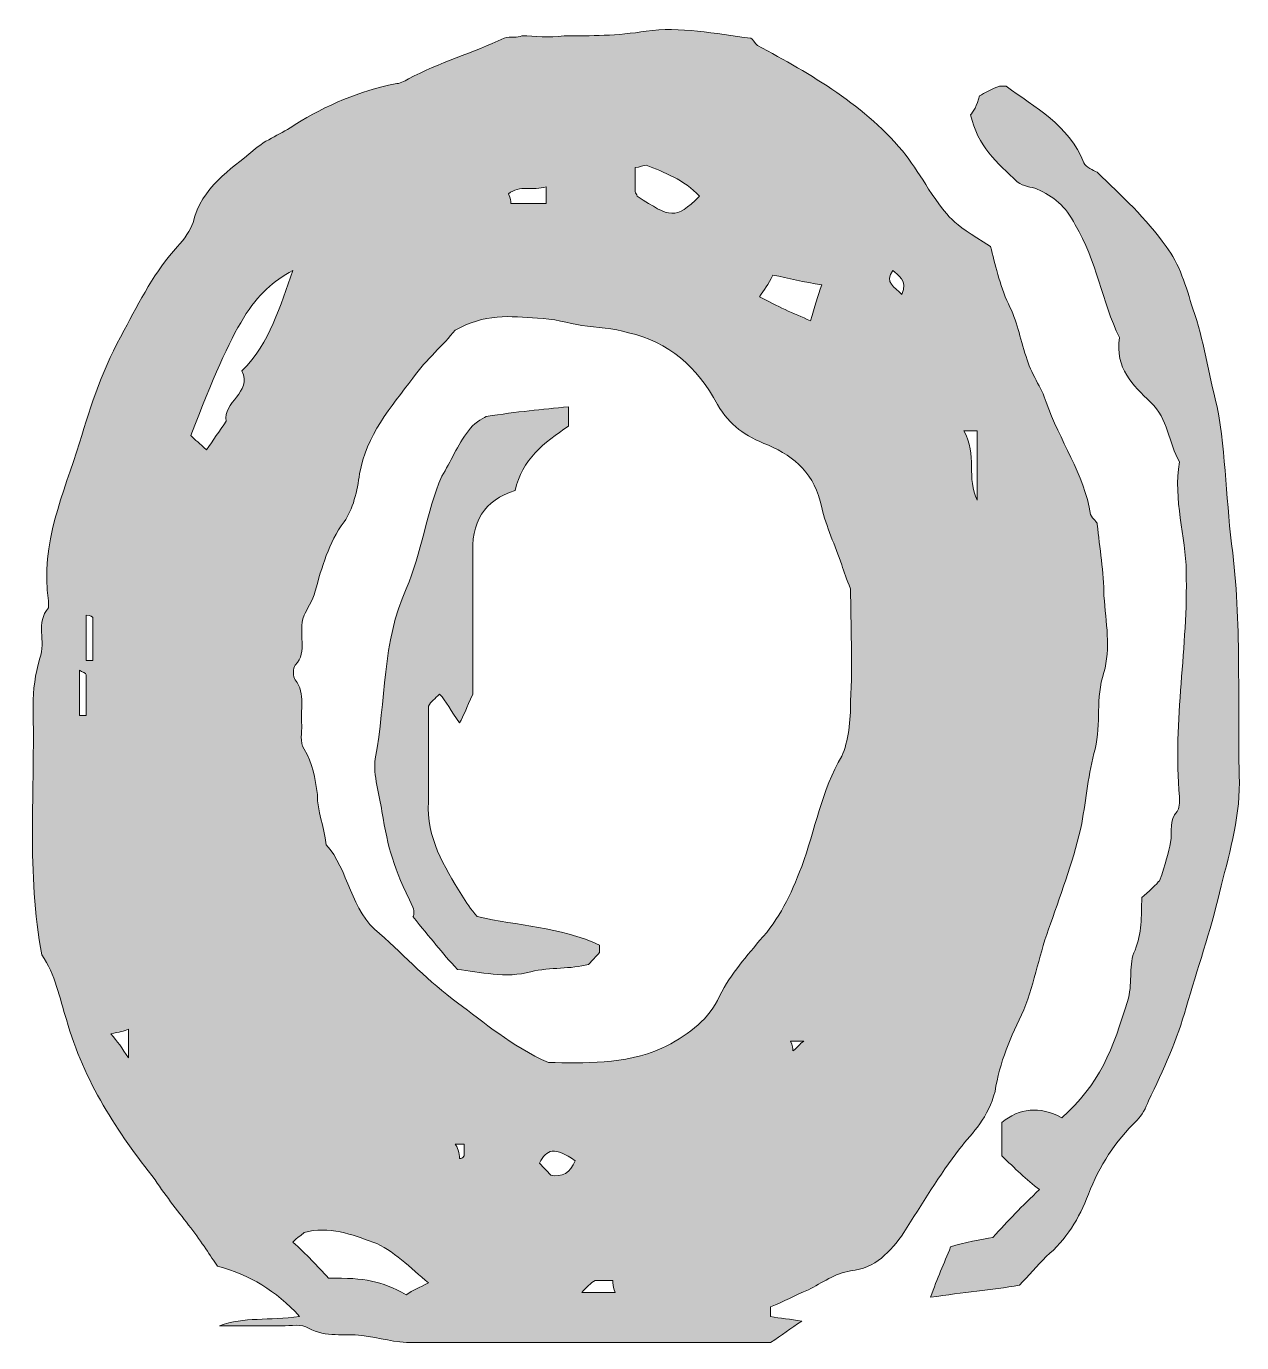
# Model space of a CAD drawing. Header units: inches. Extents: x 99 to 984, y -1026 to -52.
# Drawn here: x 467.2 to 596.7, y -824.7 to -684.5 of the extents above; entities that cross this region are included whole.
import ezdxf

# ---------------------------------------------------------------- set-up
doc = ezdxf.new("R2010")
doc.units = ezdxf.units.IN
doc.header["$MEASUREMENT"] = 0
doc.layers.add('Layer 1', color=7, linetype='Continuous')

# ---------------------------------------------------------------- blocks, each defined once
blk = doc.blocks.new('block 2')
at = {"layer": 'Layer 1', "true_color": 0x71020c}
h = blk.add_hatch(color=16, dxfattribs=at)
h.dxf.hatch_style = 2
edge = h.paths.add_edge_path()
edge.add_spline(control_points=[(550.56, -819.12), (551.98, -818.36), (553.41, -817.34), (555.06, -817.08), (557.67, -816.83), (559.32, -815.04), (560.75, -813), (562.64, -809.94), (564.53, -806.88), (566.67, -804.08), (568.09, -802.29), (569.74, -800.76), (570.45, -797.95), (570.93, -794.89), (572.11, -792.09), (573.53, -789.28), (574.71, -786.22), (575.19, -783.16), (576.37, -780.1), (577.56, -776.53), (578.98, -772.96), (579.69, -769.39), (580.16, -766.84), (580.4, -764.03), (581.11, -761.48), (581.82, -758.67), (581.11, -756.12), (582.06, -753.32), (582.77, -750.77), (582.29, -747.96), (582.06, -745.16), (582.06, -742.61), (581.58, -740.05), (581.35, -737.51), (581.35, -737.25), (580.87, -736.99), (580.64, -736.48), (579.93, -732.15), (577.32, -728.58), (575.9, -724.5), (575.42, -722.96), (574.24, -721.43), (573.77, -719.65), (573.06, -717.61), (572.82, -715.82), (571.87, -714.04), (570.93, -712), (570.45, -709.7), (569.98, -707.92), (565.48, -705.11), (565.72, -705.11), (563.35, -701.8), (562.64, -700.52), (561.69, -699.24), (560.98, -698.23), (556.72, -692.87), (550.8, -689.55), (545.12, -686.49), (544.88, -686.24), (544.64, -685.73), (544.41, -685.73), (540.62, -685.22), (536.83, -684.45), (533.28, -684.96), (530.2, -685.47), (527.36, -685.47), (524.52, -685.47), (522.86, -685.73), (521.44, -685.47), (520.02, -685.47), (519.55, -685.73), (518.84, -685.47), (518.13, -685.73), (514.81, -687.26), (511.26, -688.28), (507.94, -690.06), (507.47, -690.32), (507, -690.57), (506.52, -690.57), (502.73, -691.34), (499.18, -692.87), (495.87, -694.91), (494.45, -695.93), (492.79, -696.44), (491.37, -697.71), (489, -699.75), (485.92, -701.54), (484.98, -705.37), (484.74, -706.13), (484.03, -707.15), (483.32, -707.92), (480.95, -710.47), (479.29, -713.78), (477.64, -716.84), (475.5, -720.67), (474.08, -724.75), (472.9, -728.83), (471.24, -734.19), (468.64, -739.54), (469.59, -745.67), (469.59, -745.92), (469.59, -746.43), (469.59, -746.43), (468.16, -747.96), (469.35, -750), (468.64, -751.79), (468.16, -753.57), (467.93, -755.1), (467.93, -756.89), (468.16, -765.81), (467.22, -774.74), (468.87, -783.42), (470.3, -785.46), (470.77, -788.01), (471.48, -790.3), (473.37, -796.93), (476.93, -802.29), (480.95, -807.39), (482.13, -809.18), (483.55, -810.96), (484.74, -812.49), (485.92, -814.02), (486.87, -815.55), (487.58, -816.57), (491.13, -817.59), (493.74, -819.12), (496.34, -821.93), (493.03, -822.44), (490.42, -821.93), (487.82, -822.95), (490.19, -822.95), (492.32, -822.95), (494.45, -822.95), (495.39, -822.95), (496.58, -822.69), (497.29, -823.2), (499.18, -824.23), (501.08, -823.71), (502.97, -823.97), (504.87, -824.23), (506.52, -824.73), (508.42, -824.73), (521.2, -824.73), (533.99, -824.73), (546.54, -824.73), (547.72, -823.97), (548.67, -823.2), (549.85, -822.44), (548.67, -822.19), (547.49, -822.19), (546.54, -821.93), (546.54, -821.42), (546.54, -821.16), (546.54, -820.91), (547.96, -820.4), (549.14, -819.63), (550.56, -819.12)], knot_values=[0, 0, 0, 0, 1, 1, 1, 2, 2, 2, 3, 3, 3, 4, 4, 4, 5, 5, 5, 6, 6, 6, 7, 7, 7, 8, 8, 8, 9, 9, 9, 10, 10, 10, 11, 11, 11, 12, 12, 12, 13, 13, 13, 14, 14, 14, 15, 15, 15, 16, 16, 16, 17, 17, 17, 18, 18, 18, 19, 19, 19, 20, 20, 20, 21, 21, 21, 22, 22, 22, 23, 23, 23, 24, 24, 24, 25, 25, 25, 26, 26, 26, 27, 27, 27, 28, 28, 28, 29, 29, 29, 30, 30, 30, 31, 31, 31, 32, 32, 32, 33, 33, 33, 34, 34, 34, 35, 35, 35, 36, 36, 36, 37, 37, 37, 38, 38, 38, 39, 39, 39, 40, 40, 40, 41, 41, 41, 42, 42, 42, 43, 43, 43, 44, 44, 44, 45, 45, 45, 46, 46, 46, 47, 47, 47, 48, 48, 48, 49, 49, 49, 50, 50, 50, 51, 51, 51, 52, 52, 52, 52], degree=3, periodic=1)
edge = h.paths.add_edge_path()
edge.add_spline(control_points=[(568.56, -727.56), (568.56, -730.11), (568.56, -732.4), (568.56, -734.95), (567.38, -732.66), (568.56, -730.11), (567.14, -727.56), (567.61, -727.56), (568.09, -727.56), (568.56, -727.56)], knot_values=[0, 0, 0, 0, 1, 1, 1, 2, 2, 2, 3, 3, 3, 3], degree=3, periodic=1)
edge = h.paths.add_edge_path()
edge.add_spline(control_points=[(473.61, -757.91), (473.37, -757.91), (473.14, -757.91), (472.9, -757.91), (472.9, -756.38), (472.9, -754.85), (472.9, -753.06), (473.14, -753.32), (473.61, -753.32), (473.61, -753.57), (473.61, -754.85), (473.61, -756.38), (473.61, -757.91)], knot_values=[0, 0, 0, 0, 1, 1, 1, 2, 2, 2, 3, 3, 3, 4, 4, 4, 4], degree=3, periodic=1)
edge = h.paths.add_edge_path()
edge.add_spline(control_points=[(474.32, -752.04), (474.08, -752.04), (473.85, -752.04), (473.61, -752.04), (473.61, -750.51), (473.61, -748.73), (473.61, -747.2), (474.08, -747.2), (474.32, -747.45), (474.32, -747.45), (474.32, -748.98), (474.32, -750.51), (474.32, -752.04)], knot_values=[0, 0, 0, 0, 1, 1, 1, 2, 2, 2, 3, 3, 3, 4, 4, 4, 4], degree=3, periodic=1)
edge = h.paths.add_edge_path()
edge.add_spline(control_points=[(478.11, -794.38), (477.4, -793.36), (476.93, -792.6), (476.21, -791.83), (477.16, -791.58), (477.64, -791.58), (478.11, -791.32), (478.11, -792.34), (478.11, -793.11), (478.11, -794.38)], knot_values=[0, 0, 0, 0, 1, 1, 1, 2, 2, 2, 3, 3, 3, 3], degree=3, periodic=1)
edge = h.paths.add_edge_path()
edge.add_spline(control_points=[(548.91, -793.62), (548.91, -793.36), (548.91, -793.11), (548.67, -792.6), (549.38, -792.6), (549.85, -792.6), (550.09, -792.6), (549.62, -792.85), (549.38, -793.36), (548.91, -793.62)], knot_values=[0, 0, 0, 0, 1, 1, 1, 2, 2, 2, 3, 3, 3, 3], degree=3, periodic=1)
edge = h.paths.add_edge_path()
edge.add_spline(control_points=[(559.56, -710.47), (560.03, -710.98), (561.22, -711.49), (560.51, -713.02), (559.8, -712.25), (558.61, -711.74), (559.56, -710.47)], knot_values=[0, 0, 0, 0, 1, 1, 1, 2, 2, 2, 2], degree=3, periodic=1)
edge = h.paths.add_edge_path()
edge.add_spline(control_points=[(546.78, -710.98), (548.43, -711.23), (550.09, -711.74), (551.98, -712), (551.51, -713.27), (551.27, -714.29), (550.8, -715.82), (548.91, -715.06), (547.25, -714.29), (545.36, -713.27), (545.83, -712.51), (546.3, -712), (546.78, -710.98)], knot_values=[0, 0, 0, 0, 1, 1, 1, 2, 2, 2, 3, 3, 3, 4, 4, 4, 4], degree=3, periodic=1)
edge = h.paths.add_edge_path()
edge.add_spline(control_points=[(532.1, -699.5), (532.57, -699.5), (533.04, -699.24), (533.28, -699.24), (535.17, -700.01), (537.3, -700.77), (538.96, -702.56), (536.36, -705.11), (535.88, -704.86), (532.33, -702.56), (532.33, -702.31), (532.1, -702.31), (532.1, -702.05), (532.1, -701.28), (532.1, -700.52), (532.1, -699.5)], knot_values=[0, 0, 0, 0, 1, 1, 1, 2, 2, 2, 3, 3, 3, 4, 4, 4, 5, 5, 5, 5], degree=3, periodic=1)
edge = h.paths.add_edge_path()
edge.add_spline(control_points=[(522.62, -701.54), (522.62, -702.56), (522.62, -702.81), (522.62, -703.33), (521.44, -703.33), (520.02, -703.33), (518.84, -703.33), (518.84, -703.07), (518.84, -702.81), (518.6, -702.31), (519.78, -701.28), (521.2, -702.05), (522.62, -701.54)], knot_values=[0, 0, 0, 0, 1, 1, 1, 2, 2, 2, 3, 3, 3, 4, 4, 4, 4], degree=3, periodic=1)
edge = h.paths.add_edge_path()
edge.add_spline(control_points=[(488.53, -726.54), (487.82, -727.56), (487.11, -728.58), (486.4, -729.6), (485.69, -728.83), (485.21, -728.58), (484.74, -728.07), (489.47, -715.82), (491.37, -712.76), (495.63, -710.47), (494.21, -714.29), (493.26, -718.12), (490.19, -721.18), (491.37, -723.48), (488.05, -724.5), (488.53, -726.54)], knot_values=[0, 0, 0, 0, 1, 1, 1, 2, 2, 2, 3, 3, 3, 4, 4, 4, 5, 5, 5, 5], degree=3, periodic=1)
edge = h.paths.add_edge_path()
edge.add_spline(control_points=[(507.71, -819.63), (504.87, -818.1), (503.45, -817.85), (499.42, -817.85), (498.23, -816.57), (497.05, -815.3), (495.63, -814.02), (496.1, -813.51), (496.58, -813.26), (496.81, -813), (499.42, -812.24), (502.02, -813.26), (504.16, -814.02), (506.29, -814.79), (508.18, -816.83), (510.07, -818.36), (509.13, -818.87), (508.42, -819.12), (507.71, -819.63)], knot_values=[0, 0, 0, 0, 1, 1, 1, 2, 2, 2, 3, 3, 3, 4, 4, 4, 5, 5, 5, 6, 6, 6, 6], degree=3, periodic=1)
edge = h.paths.add_edge_path()
edge.add_spline(control_points=[(513.86, -804.84), (513.62, -805.1), (513.62, -805.1), (513.39, -805.1), (513.39, -804.58), (513.15, -803.82), (512.91, -803.57), (512.91, -803.57), (513.39, -803.57), (513.86, -803.57), (513.86, -804.08), (513.86, -804.58), (513.86, -804.84)], knot_values=[0, 0, 0, 0, 1, 1, 1, 2, 2, 2, 3, 3, 3, 4, 4, 4, 4], degree=3, periodic=1)
edge = h.paths.add_edge_path()
edge.add_spline(control_points=[(523.1, -806.88), (522.62, -806.37), (522.39, -806.12), (521.91, -805.61), (522.62, -804.08), (523.57, -803.82), (525.7, -805.35), (525.23, -806.62), (524.28, -807.14), (523.1, -806.88)], knot_values=[0, 0, 0, 0, 1, 1, 1, 2, 2, 2, 3, 3, 3, 3], degree=3, periodic=1)
edge = h.paths.add_edge_path()
edge.add_spline(control_points=[(526.41, -819.38), (526.88, -818.87), (527.36, -818.36), (527.83, -818.1), (528.31, -818.1), (529.02, -818.1), (529.73, -818.1), (529.73, -818.36), (529.73, -818.87), (529.97, -819.38), (528.78, -819.38), (527.6, -819.38), (526.41, -819.38)], knot_values=[0, 0, 0, 0, 1, 1, 1, 2, 2, 2, 3, 3, 3, 4, 4, 4, 4], degree=3, periodic=1)
edge = h.paths.add_edge_path()
edge.add_spline(control_points=[(545.36, -781.89), (543.7, -783.92), (542.04, -785.71), (540.86, -788.26), (539.67, -790.56), (537.54, -792.09), (534.94, -793.36), (530.91, -795.15), (526.65, -794.89), (522.86, -794.89), (518.84, -793.11), (516, -790.56), (513.15, -788.52), (510.07, -786.22), (507.71, -783.67), (504.87, -781.12), (501.79, -778.82), (501.55, -774.23), (499.18, -771.68), (498.94, -769.64), (498.23, -768.11), (498.23, -766.33), (498, -764.54), (497.76, -763.01), (496.81, -761.48), (496.34, -760.71), (496.58, -759.7), (496.58, -758.93), (496.34, -757.4), (497.05, -755.61), (495.87, -754.08), (495.63, -753.83), (495.63, -752.81), (495.87, -752.55), (497.29, -751.02), (496.1, -749.24), (496.81, -747.2), (497.05, -746.69), (497.76, -745.67), (498, -744.65), (498.71, -742.09), (499.42, -739.54), (501.08, -737.25), (502.02, -735.97), (502.5, -733.93), (502.73, -732.15), (503.45, -728.07), (506.05, -725), (508.42, -721.95), (509.84, -719.9), (511.73, -718.37), (512.91, -716.84), (516, -715.06), (518.84, -715.32), (521.68, -715.57), (523.33, -715.57), (524.99, -716.08), (526.41, -716.33), (528.07, -716.59), (529.73, -716.59), (531.39, -717.1), (535.65, -718.12), (538.72, -720.67), (540.86, -724.75), (542.28, -727.05), (543.7, -728.07), (546.3, -729.09), (549.14, -730.36), (551.27, -732.15), (551.98, -735.72), (552.46, -737.76), (553.41, -739.8), (554.12, -741.84), (554.35, -742.61), (554.59, -743.37), (555.06, -744.39), (555.06, -748.22), (555.3, -752.3), (555.06, -756.38), (555.06, -758.42), (554.83, -760.71), (554.12, -762.24), (551.98, -765.81), (551.27, -770.15), (549.85, -773.98), (548.67, -777.04), (547.49, -779.59), (545.36, -781.89)], knot_values=[0, 0, 0, 0, 1, 1, 1, 2, 2, 2, 3, 3, 3, 4, 4, 4, 5, 5, 5, 6, 6, 6, 7, 7, 7, 8, 8, 8, 9, 9, 9, 10, 10, 10, 11, 11, 11, 12, 12, 12, 13, 13, 13, 14, 14, 14, 15, 15, 15, 16, 16, 16, 17, 17, 17, 18, 18, 18, 19, 19, 19, 20, 20, 20, 21, 21, 21, 22, 22, 22, 23, 23, 23, 24, 24, 24, 25, 25, 25, 26, 26, 26, 27, 27, 27, 28, 28, 28, 29, 29, 29, 29], degree=3, periodic=1)
h = blk.add_hatch(color=16, dxfattribs=at)
h.dxf.hatch_style = 2
edge = h.paths.add_edge_path()
edge.add_spline(control_points=[(594.13, -725), (593.19, -721.43), (592.71, -717.86), (591.53, -714.55), (590.82, -712.25), (590.11, -709.7), (588.68, -707.92), (586.55, -704.86), (583.95, -702.56), (581.35, -700.01), (580.87, -699.75), (580.16, -699.5), (579.93, -698.99), (578.27, -694.91), (574.71, -693.12), (571.64, -690.83), (571.4, -690.83), (571.16, -690.83), (570.93, -690.83), (570.22, -691.08), (569.27, -691.59), (568.8, -691.85), (568.56, -692.87), (568.09, -693.63), (567.85, -693.89), (568.56, -697.2), (570.69, -698.99), (572.82, -701.03), (573.53, -701.54), (574.24, -701.54), (574.95, -701.8), (576.61, -702.56), (578.03, -703.58), (578.98, -705.62), (581.35, -709.45), (581.82, -713.78), (583.71, -717.61), (583.24, -720.93), (585.13, -722.71), (587.03, -724.5), (588.92, -726.28), (588.92, -728.83), (590.11, -730.87), (589.39, -734.95), (590.82, -738.78), (590.82, -742.61), (591.05, -750.51), (589.39, -758.42), (590.11, -766.58), (590.11, -767.09), (590.11, -767.86), (589.87, -768.11), (588.92, -769.13), (589.39, -770.15), (589.16, -771.43), (588.92, -772.45), (588.68, -773.72), (587.97, -775.51), (587.74, -775.76), (586.79, -776.78), (586.08, -777.29), (586.08, -779.33), (586.08, -781.12), (585.37, -782.9), (584.66, -784.43), (585.13, -786.22), (584.66, -788.01), (583, -793.62), (581.58, -797.19), (577.56, -800.76), (575.19, -799.48), (573.06, -799.74), (571.16, -801.27), (571.16, -802.54), (571.16, -803.57), (571.16, -804.84), (572.58, -806.12), (573.77, -807.39), (575.19, -808.41), (573.29, -810.2), (571.87, -811.73), (570.22, -813.51), (569.03, -813.77), (567.14, -814.02), (565.72, -814.53), (565.01, -816.32), (564.3, -817.85), (563.59, -819.89), (567.14, -819.38), (569.98, -819.12), (573.06, -818.61), (574, -817.59), (574.95, -816.57), (575.9, -815.55), (578.03, -813.77), (579.45, -811.47), (580.4, -808.92), (581.58, -805.86), (583.24, -803.31), (585.61, -801.01), (586.08, -800.5), (586.55, -799.74), (586.79, -798.97), (588.45, -795.66), (589.87, -792.34), (590.82, -789.03), (592, -784.95), (593.42, -780.86), (594.37, -776.78), (595.32, -772.96), (596.5, -769.13), (596.5, -765.05), (596.26, -756.89), (596.74, -748.73), (595.79, -740.57), (595.08, -735.46), (595.08, -730.11), (594.13, -725)], knot_values=[0, 0, 0, 0, 1, 1, 1, 2, 2, 2, 3, 3, 3, 4, 4, 4, 5, 5, 5, 6, 6, 6, 7, 7, 7, 8, 8, 8, 9, 9, 9, 10, 10, 10, 11, 11, 11, 12, 12, 12, 13, 13, 13, 14, 14, 14, 15, 15, 15, 16, 16, 16, 17, 17, 17, 18, 18, 18, 19, 19, 19, 20, 20, 20, 21, 21, 21, 22, 22, 22, 23, 23, 23, 24, 24, 24, 25, 25, 25, 26, 26, 26, 27, 27, 27, 28, 28, 28, 29, 29, 29, 30, 30, 30, 31, 31, 31, 32, 32, 32, 33, 33, 33, 34, 34, 34, 35, 35, 35, 36, 36, 36, 37, 37, 37, 38, 38, 38, 39, 39, 39, 39], degree=3, periodic=1)
h = blk.add_hatch(color=16, dxfattribs=at)
h.dxf.hatch_style = 2
edge = h.paths.add_edge_path()
edge.add_spline(control_points=[(513.62, -777.04), (511.73, -773.98), (509.84, -770.92), (510.07, -767.09), (510.07, -763.77), (510.07, -760.2), (510.07, -756.89), (510.31, -756.38), (510.78, -756.12), (511.26, -755.61), (511.97, -756.38), (512.44, -757.4), (513.39, -758.67), (513.86, -757.91), (514.1, -757.14), (514.81, -755.61), (514.81, -751.53), (514.81, -746.43), (514.81, -741.08), (514.57, -737.25), (516, -734.95), (519.31, -733.93), (520.02, -730.62), (522.39, -728.83), (524.99, -727.05), (524.99, -726.28), (524.99, -725.52), (524.99, -725), (522.15, -725.26), (519.55, -725.52), (516.23, -726.03), (515.76, -726.28), (514.81, -726.79), (514.34, -727.56), (513.15, -729.09), (512.44, -730.87), (511.49, -732.4), (509.84, -736.23), (509.36, -740.57), (507.71, -744.39), (505.1, -750), (505.58, -756.38), (504.39, -762.5), (504.16, -764.29), (504.87, -766.33), (505.1, -768.11), (505.81, -772.19), (506.29, -773.98), (508.42, -778.31), (508.65, -778.82), (508.42, -779.59), (508.42, -779.33), (510.31, -781.63), (511.49, -783.16), (513.15, -784.95), (515.52, -785.2), (518.36, -785.96), (520.97, -785.2), (523.1, -784.69), (525.23, -784.95), (527.12, -784.43), (527.6, -783.92), (527.83, -783.67), (528.31, -783.16), (528.31, -783.16), (528.31, -782.9), (528.31, -782.39), (524.04, -780.35), (519.55, -780.35), (515.28, -779.33), (514.57, -778.57), (514.1, -777.8), (513.62, -777.04)], knot_values=[0, 0, 0, 0, 1, 1, 1, 2, 2, 2, 3, 3, 3, 4, 4, 4, 5, 5, 5, 6, 6, 6, 7, 7, 7, 8, 8, 8, 9, 9, 9, 10, 10, 10, 11, 11, 11, 12, 12, 12, 13, 13, 13, 14, 14, 14, 15, 15, 15, 16, 16, 16, 17, 17, 17, 18, 18, 18, 19, 19, 19, 20, 20, 20, 21, 21, 21, 22, 22, 22, 23, 23, 23, 24, 24, 24, 24], degree=3, periodic=1)
at = {"layer": 'Layer 1', "lineweight": 0}
for points, knots in [([(550.56, -819.12), (551.98, -818.36), (553.41, -817.34), (555.06, -817.08), (557.67, -816.83), (559.32, -815.04), (560.75, -813), (562.64, -809.94), (564.53, -806.88), (566.67, -804.08), (568.09, -802.29), (569.74, -800.76), (570.45, -797.95), (570.93, -794.89), (572.11, -792.09), (573.53, -789.28), (574.71, -786.22), (575.19, -783.16), (576.37, -780.1), (577.56, -776.53), (578.98, -772.96), (579.69, -769.39), (580.16, -766.84), (580.4, -764.03), (581.11, -761.48), (581.82, -758.67), (581.11, -756.12), (582.06, -753.32), (582.77, -750.77), (582.29, -747.96), (582.06, -745.16), (582.06, -742.61), (581.58, -740.05), (581.35, -737.51), (581.35, -737.25), (580.87, -736.99), (580.64, -736.48), (579.93, -732.15), (577.32, -728.58), (575.9, -724.5), (575.42, -722.96), (574.24, -721.43), (573.77, -719.65), (573.06, -717.61), (572.82, -715.82), (571.87, -714.04), (570.93, -712), (570.45, -709.7), (569.98, -707.92), (565.48, -705.11), (565.72, -705.11), (563.35, -701.8), (562.64, -700.52), (561.69, -699.24), (560.98, -698.23), (556.72, -692.87), (550.8, -689.55), (545.12, -686.49), (544.88, -686.24), (544.64, -685.73), (544.41, -685.73), (540.62, -685.22), (536.83, -684.45), (533.28, -684.96), (530.2, -685.47), (527.36, -685.47), (524.52, -685.47), (522.86, -685.73), (521.44, -685.47), (520.02, -685.47), (519.55, -685.73), (518.84, -685.47), (518.13, -685.73), (514.81, -687.26), (511.26, -688.28), (507.94, -690.06), (507.47, -690.32), (507, -690.57), (506.52, -690.57), (502.73, -691.34), (499.18, -692.87), (495.87, -694.91), (494.45, -695.93), (492.79, -696.44), (491.37, -697.71), (489, -699.75), (485.92, -701.54), (484.98, -705.37), (484.74, -706.13), (484.03, -707.15), (483.32, -707.92), (480.95, -710.47), (479.29, -713.78), (477.64, -716.84), (475.5, -720.67), (474.08, -724.75), (472.9, -728.83), (471.24, -734.19), (468.64, -739.54), (469.59, -745.67), (469.59, -745.92), (469.59, -746.43), (469.59, -746.43), (468.16, -747.96), (469.35, -750), (468.64, -751.79), (468.16, -753.57), (467.93, -755.1), (467.93, -756.89), (468.16, -765.81), (467.22, -774.74), (468.87, -783.42), (470.3, -785.46), (470.77, -788.01), (471.48, -790.3), (473.37, -796.93), (476.93, -802.29), (480.95, -807.39), (482.13, -809.18), (483.55, -810.96), (484.74, -812.49), (485.92, -814.02), (486.87, -815.55), (487.58, -816.57), (491.13, -817.59), (493.74, -819.12), (496.34, -821.93), (493.03, -822.44), (490.42, -821.93), (487.82, -822.95), (490.19, -822.95), (492.32, -822.95), (494.45, -822.95), (495.39, -822.95), (496.58, -822.69), (497.29, -823.2), (499.18, -824.23), (501.08, -823.71), (502.97, -823.97), (504.87, -824.23), (506.52, -824.73), (508.42, -824.73), (521.2, -824.73), (533.99, -824.73), (546.54, -824.73), (547.72, -823.97), (548.67, -823.2), (549.85, -822.44), (548.67, -822.19), (547.49, -822.19), (546.54, -821.93), (546.54, -821.42), (546.54, -821.16), (546.54, -820.91), (547.96, -820.4), (549.14, -819.63), (550.56, -819.12)], [0, 0, 0, 0, 1, 1, 1, 2, 2, 2, 3, 3, 3, 4, 4, 4, 5, 5, 5, 6, 6, 6, 7, 7, 7, 8, 8, 8, 9, 9, 9, 10, 10, 10, 11, 11, 11, 12, 12, 12, 13, 13, 13, 14, 14, 14, 15, 15, 15, 16, 16, 16, 17, 17, 17, 18, 18, 18, 19, 19, 19, 20, 20, 20, 21, 21, 21, 22, 22, 22, 23, 23, 23, 24, 24, 24, 25, 25, 25, 26, 26, 26, 27, 27, 27, 28, 28, 28, 29, 29, 29, 30, 30, 30, 31, 31, 31, 32, 32, 32, 33, 33, 33, 34, 34, 34, 35, 35, 35, 36, 36, 36, 37, 37, 37, 38, 38, 38, 39, 39, 39, 40, 40, 40, 41, 41, 41, 42, 42, 42, 43, 43, 43, 44, 44, 44, 45, 45, 45, 46, 46, 46, 47, 47, 47, 48, 48, 48, 49, 49, 49, 50, 50, 50, 51, 51, 51, 52, 52, 52, 52]), ([(594.13, -725), (593.19, -721.43), (592.71, -717.86), (591.53, -714.55), (590.82, -712.25), (590.11, -709.7), (588.68, -707.92), (586.55, -704.86), (583.95, -702.56), (581.35, -700.01), (580.87, -699.75), (580.16, -699.5), (579.93, -698.99), (578.27, -694.91), (574.71, -693.12), (571.64, -690.83), (571.4, -690.83), (571.16, -690.83), (570.93, -690.83), (570.22, -691.08), (569.27, -691.59), (568.8, -691.85), (568.56, -692.87), (568.09, -693.63), (567.85, -693.89), (568.56, -697.2), (570.69, -698.99), (572.82, -701.03), (573.53, -701.54), (574.24, -701.54), (574.95, -701.8), (576.61, -702.56), (578.03, -703.58), (578.98, -705.62), (581.35, -709.45), (581.82, -713.78), (583.71, -717.61), (583.24, -720.93), (585.13, -722.71), (587.03, -724.5), (588.92, -726.28), (588.92, -728.83), (590.11, -730.87), (589.39, -734.95), (590.82, -738.78), (590.82, -742.61), (591.05, -750.51), (589.39, -758.42), (590.11, -766.58), (590.11, -767.09), (590.11, -767.86), (589.87, -768.11), (588.92, -769.13), (589.39, -770.15), (589.16, -771.43), (588.92, -772.45), (588.68, -773.72), (587.97, -775.51), (587.74, -775.76), (586.79, -776.78), (586.08, -777.29), (586.08, -779.33), (586.08, -781.12), (585.37, -782.9), (584.66, -784.43), (585.13, -786.22), (584.66, -788.01), (583, -793.62), (581.58, -797.19), (577.56, -800.76), (575.19, -799.48), (573.06, -799.74), (571.16, -801.27), (571.16, -802.54), (571.16, -803.57), (571.16, -804.84), (572.58, -806.12), (573.77, -807.39), (575.19, -808.41), (573.29, -810.2), (571.87, -811.73), (570.22, -813.51), (569.03, -813.77), (567.14, -814.02), (565.72, -814.53), (565.01, -816.32), (564.3, -817.85), (563.59, -819.89), (567.14, -819.38), (569.98, -819.12), (573.06, -818.61), (574, -817.59), (574.95, -816.57), (575.9, -815.55), (578.03, -813.77), (579.45, -811.47), (580.4, -808.92), (581.58, -805.86), (583.24, -803.31), (585.61, -801.01), (586.08, -800.5), (586.55, -799.74), (586.79, -798.97), (588.45, -795.66), (589.87, -792.34), (590.82, -789.03), (592, -784.95), (593.42, -780.86), (594.37, -776.78), (595.32, -772.96), (596.5, -769.13), (596.5, -765.05), (596.26, -756.89), (596.74, -748.73), (595.79, -740.57), (595.08, -735.46), (595.08, -730.11), (594.13, -725)], [0, 0, 0, 0, 1, 1, 1, 2, 2, 2, 3, 3, 3, 4, 4, 4, 5, 5, 5, 6, 6, 6, 7, 7, 7, 8, 8, 8, 9, 9, 9, 10, 10, 10, 11, 11, 11, 12, 12, 12, 13, 13, 13, 14, 14, 14, 15, 15, 15, 16, 16, 16, 17, 17, 17, 18, 18, 18, 19, 19, 19, 20, 20, 20, 21, 21, 21, 22, 22, 22, 23, 23, 23, 24, 24, 24, 25, 25, 25, 26, 26, 26, 27, 27, 27, 28, 28, 28, 29, 29, 29, 30, 30, 30, 31, 31, 31, 32, 32, 32, 33, 33, 33, 34, 34, 34, 35, 35, 35, 36, 36, 36, 37, 37, 37, 38, 38, 38, 39, 39, 39, 39]), ([(532.1, -699.5), (532.57, -699.5), (533.04, -699.24), (533.28, -699.24), (535.17, -700.01), (537.3, -700.77), (538.96, -702.56), (536.36, -705.11), (535.88, -704.86), (532.33, -702.56), (532.33, -702.31), (532.1, -702.31), (532.1, -702.05), (532.1, -701.28), (532.1, -700.52), (532.1, -699.5)], [0, 0, 0, 0, 1, 1, 1, 2, 2, 2, 3, 3, 3, 4, 4, 4, 5, 5, 5, 5]), ([(522.62, -701.54), (522.62, -702.56), (522.62, -702.81), (522.62, -703.33), (521.44, -703.33), (520.02, -703.33), (518.84, -703.33), (518.84, -703.07), (518.84, -702.81), (518.6, -702.31), (519.78, -701.28), (521.2, -702.05), (522.62, -701.54)], [0, 0, 0, 0, 1, 1, 1, 2, 2, 2, 3, 3, 3, 4, 4, 4, 4]), ([(488.53, -726.54), (487.82, -727.56), (487.11, -728.58), (486.4, -729.6), (485.69, -728.83), (485.21, -728.58), (484.74, -728.07), (489.47, -715.82), (491.37, -712.76), (495.63, -710.47), (494.21, -714.29), (493.26, -718.12), (490.19, -721.18), (491.37, -723.48), (488.05, -724.5), (488.53, -726.54)], [0, 0, 0, 0, 1, 1, 1, 2, 2, 2, 3, 3, 3, 4, 4, 4, 5, 5, 5, 5]), ([(546.78, -710.98), (548.43, -711.23), (550.09, -711.74), (551.98, -712), (551.51, -713.27), (551.27, -714.29), (550.8, -715.82), (548.91, -715.06), (547.25, -714.29), (545.36, -713.27), (545.83, -712.51), (546.3, -712), (546.78, -710.98)], [0, 0, 0, 0, 1, 1, 1, 2, 2, 2, 3, 3, 3, 4, 4, 4, 4]), ([(559.56, -710.47), (560.03, -710.98), (561.22, -711.49), (560.51, -713.02), (559.8, -712.25), (558.61, -711.74), (559.56, -710.47)], [0, 0, 0, 0, 1, 1, 1, 2, 2, 2, 2]), ([(545.36, -781.89), (543.7, -783.92), (542.04, -785.71), (540.86, -788.26), (539.67, -790.56), (537.54, -792.09), (534.94, -793.36), (530.91, -795.15), (526.65, -794.89), (522.86, -794.89), (518.84, -793.11), (516, -790.56), (513.15, -788.52), (510.07, -786.22), (507.71, -783.67), (504.87, -781.12), (501.79, -778.82), (501.55, -774.23), (499.18, -771.68), (498.94, -769.64), (498.23, -768.11), (498.23, -766.33), (498, -764.54), (497.76, -763.01), (496.81, -761.48), (496.34, -760.71), (496.58, -759.7), (496.58, -758.93), (496.34, -757.4), (497.05, -755.61), (495.87, -754.08), (495.63, -753.83), (495.63, -752.81), (495.87, -752.55), (497.29, -751.02), (496.1, -749.24), (496.81, -747.2), (497.05, -746.69), (497.76, -745.67), (498, -744.65), (498.71, -742.09), (499.42, -739.54), (501.08, -737.25), (502.02, -735.97), (502.5, -733.93), (502.73, -732.15), (503.45, -728.07), (506.05, -725), (508.42, -721.95), (509.84, -719.9), (511.73, -718.37), (512.91, -716.84), (516, -715.06), (518.84, -715.32), (521.68, -715.57), (523.33, -715.57), (524.99, -716.08), (526.41, -716.33), (528.07, -716.59), (529.73, -716.59), (531.39, -717.1), (535.65, -718.12), (538.72, -720.67), (540.86, -724.75), (542.28, -727.05), (543.7, -728.07), (546.3, -729.09), (549.14, -730.36), (551.27, -732.15), (551.98, -735.72), (552.46, -737.76), (553.41, -739.8), (554.12, -741.84), (554.35, -742.61), (554.59, -743.37), (555.06, -744.39), (555.06, -748.22), (555.3, -752.3), (555.06, -756.38), (555.06, -758.42), (554.83, -760.71), (554.12, -762.24), (551.98, -765.81), (551.27, -770.15), (549.85, -773.98), (548.67, -777.04), (547.49, -779.59), (545.36, -781.89)], [0, 0, 0, 0, 1, 1, 1, 2, 2, 2, 3, 3, 3, 4, 4, 4, 5, 5, 5, 6, 6, 6, 7, 7, 7, 8, 8, 8, 9, 9, 9, 10, 10, 10, 11, 11, 11, 12, 12, 12, 13, 13, 13, 14, 14, 14, 15, 15, 15, 16, 16, 16, 17, 17, 17, 18, 18, 18, 19, 19, 19, 20, 20, 20, 21, 21, 21, 22, 22, 22, 23, 23, 23, 24, 24, 24, 25, 25, 25, 26, 26, 26, 27, 27, 27, 28, 28, 28, 29, 29, 29, 29]), ([(513.62, -777.04), (511.73, -773.98), (509.84, -770.92), (510.07, -767.09), (510.07, -763.77), (510.07, -760.2), (510.07, -756.89), (510.31, -756.38), (510.78, -756.12), (511.26, -755.61), (511.97, -756.38), (512.44, -757.4), (513.39, -758.67), (513.86, -757.91), (514.1, -757.14), (514.81, -755.61), (514.81, -751.53), (514.81, -746.43), (514.81, -741.08), (514.57, -737.25), (516, -734.95), (519.31, -733.93), (520.02, -730.62), (522.39, -728.83), (524.99, -727.05), (524.99, -726.28), (524.99, -725.52), (524.99, -725), (522.15, -725.26), (519.55, -725.52), (516.23, -726.03), (515.76, -726.28), (514.81, -726.79), (514.34, -727.56), (513.15, -729.09), (512.44, -730.87), (511.49, -732.4), (509.84, -736.23), (509.36, -740.57), (507.71, -744.39), (505.1, -750), (505.58, -756.38), (504.39, -762.5), (504.16, -764.29), (504.87, -766.33), (505.1, -768.11), (505.81, -772.19), (506.29, -773.98), (508.42, -778.31), (508.65, -778.82), (508.42, -779.59), (508.42, -779.33), (510.31, -781.63), (511.49, -783.16), (513.15, -784.95), (515.52, -785.2), (518.36, -785.96), (520.97, -785.2), (523.1, -784.69), (525.23, -784.95), (527.12, -784.43), (527.6, -783.92), (527.83, -783.67), (528.31, -783.16), (528.31, -783.16), (528.31, -782.9), (528.31, -782.39), (524.04, -780.35), (519.55, -780.35), (515.28, -779.33), (514.57, -778.57), (514.1, -777.8), (513.62, -777.04)], [0, 0, 0, 0, 1, 1, 1, 2, 2, 2, 3, 3, 3, 4, 4, 4, 5, 5, 5, 6, 6, 6, 7, 7, 7, 8, 8, 8, 9, 9, 9, 10, 10, 10, 11, 11, 11, 12, 12, 12, 13, 13, 13, 14, 14, 14, 15, 15, 15, 16, 16, 16, 17, 17, 17, 18, 18, 18, 19, 19, 19, 20, 20, 20, 21, 21, 21, 22, 22, 22, 23, 23, 23, 24, 24, 24, 24]), ([(568.56, -727.56), (568.56, -730.11), (568.56, -732.4), (568.56, -734.95), (567.38, -732.66), (568.56, -730.11), (567.14, -727.56), (567.61, -727.56), (568.09, -727.56), (568.56, -727.56)], [0, 0, 0, 0, 1, 1, 1, 2, 2, 2, 3, 3, 3, 3]), ([(474.32, -752.04), (474.08, -752.04), (473.85, -752.04), (473.61, -752.04), (473.61, -750.51), (473.61, -748.73), (473.61, -747.2), (474.08, -747.2), (474.32, -747.45), (474.32, -747.45), (474.32, -748.98), (474.32, -750.51), (474.32, -752.04)], [0, 0, 0, 0, 1, 1, 1, 2, 2, 2, 3, 3, 3, 4, 4, 4, 4]), ([(473.61, -757.91), (473.37, -757.91), (473.14, -757.91), (472.9, -757.91), (472.9, -756.38), (472.9, -754.85), (472.9, -753.06), (473.14, -753.32), (473.61, -753.32), (473.61, -753.57), (473.61, -754.85), (473.61, -756.38), (473.61, -757.91)], [0, 0, 0, 0, 1, 1, 1, 2, 2, 2, 3, 3, 3, 4, 4, 4, 4]), ([(478.11, -794.38), (477.4, -793.36), (476.93, -792.6), (476.21, -791.83), (477.16, -791.58), (477.64, -791.58), (478.11, -791.32), (478.11, -792.34), (478.11, -793.11), (478.11, -794.38)], [0, 0, 0, 0, 1, 1, 1, 2, 2, 2, 3, 3, 3, 3]), ([(548.91, -793.62), (548.91, -793.36), (548.91, -793.11), (548.67, -792.6), (549.38, -792.6), (549.85, -792.6), (550.09, -792.6), (549.62, -792.85), (549.38, -793.36), (548.91, -793.62)], [0, 0, 0, 0, 1, 1, 1, 2, 2, 2, 3, 3, 3, 3]), ([(513.86, -804.84), (513.62, -805.1), (513.62, -805.1), (513.39, -805.1), (513.39, -804.58), (513.15, -803.82), (512.91, -803.57), (512.91, -803.57), (513.39, -803.57), (513.86, -803.57), (513.86, -804.08), (513.86, -804.58), (513.86, -804.84)], [0, 0, 0, 0, 1, 1, 1, 2, 2, 2, 3, 3, 3, 4, 4, 4, 4]), ([(523.1, -806.88), (522.62, -806.37), (522.39, -806.12), (521.91, -805.61), (522.62, -804.08), (523.57, -803.82), (525.7, -805.35), (525.23, -806.62), (524.28, -807.14), (523.1, -806.88)], [0, 0, 0, 0, 1, 1, 1, 2, 2, 2, 3, 3, 3, 3]), ([(507.71, -819.63), (504.87, -818.1), (503.45, -817.85), (499.42, -817.85), (498.23, -816.57), (497.05, -815.3), (495.63, -814.02), (496.1, -813.51), (496.58, -813.26), (496.81, -813), (499.42, -812.24), (502.02, -813.26), (504.16, -814.02), (506.29, -814.79), (508.18, -816.83), (510.07, -818.36), (509.13, -818.87), (508.42, -819.12), (507.71, -819.63)], [0, 0, 0, 0, 1, 1, 1, 2, 2, 2, 3, 3, 3, 4, 4, 4, 5, 5, 5, 6, 6, 6, 6]), ([(526.41, -819.38), (526.88, -818.87), (527.36, -818.36), (527.83, -818.1), (528.31, -818.1), (529.02, -818.1), (529.73, -818.1), (529.73, -818.36), (529.73, -818.87), (529.97, -819.38), (528.78, -819.38), (527.6, -819.38), (526.41, -819.38)], [0, 0, 0, 0, 1, 1, 1, 2, 2, 2, 3, 3, 3, 4, 4, 4, 4])]:
    blk.add_open_spline(points, degree=3, knots=knots, dxfattribs=at)

msp = doc.modelspace()

# ---------------------------------------------------------------- block references
at = {"layer": 'Layer 1'}
msp.add_blockref('block 2', (0, 0), dxfattribs=at)

doc.saveas('drawing.dxf')
